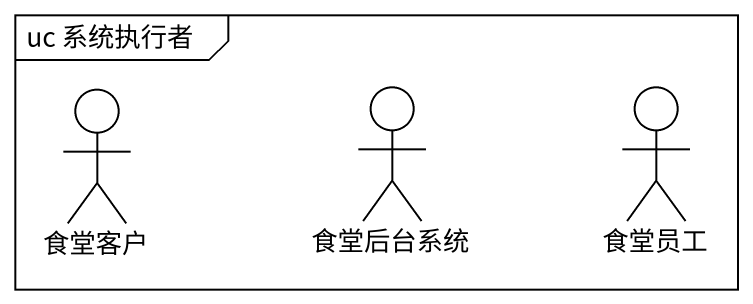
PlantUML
@startuml
mainframe uc 系统执行者
actor 食堂客户
actor 食堂后台系统
actor 食堂员工
@enduml
